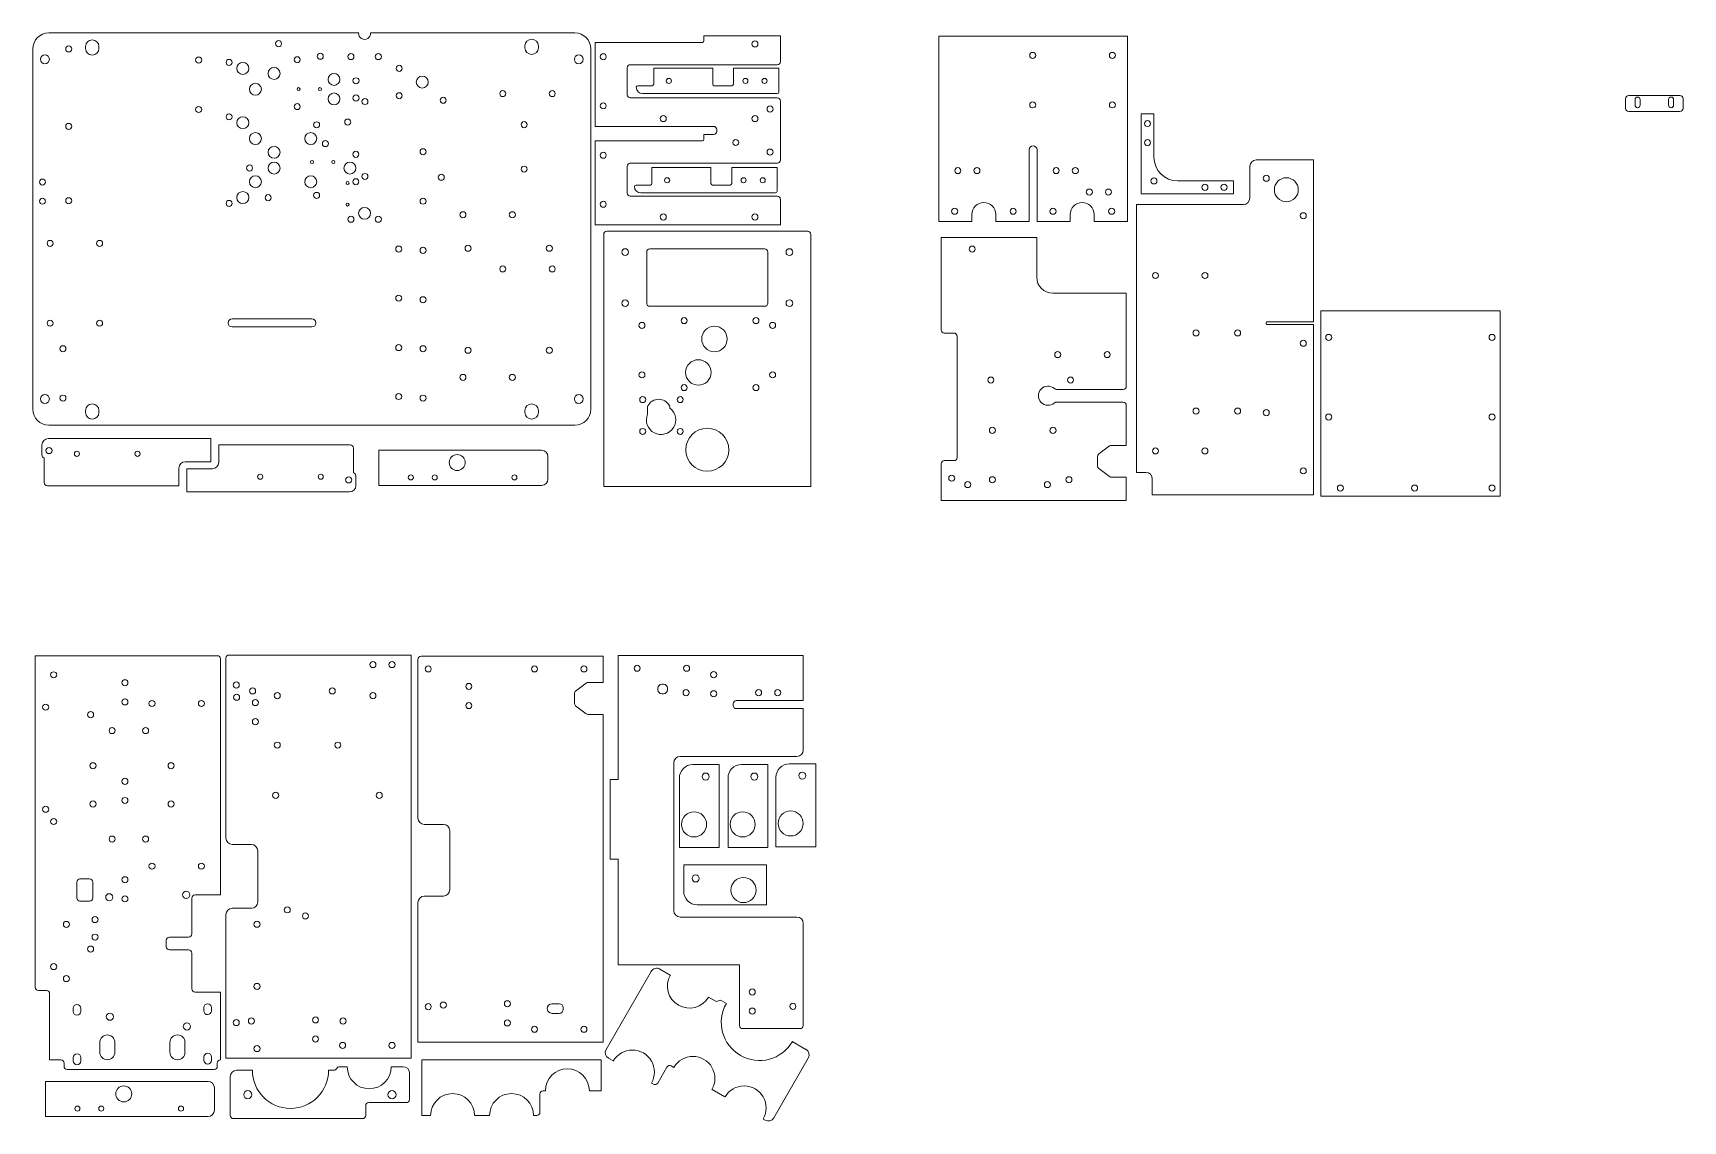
# Model space of a CAD drawing. Header units: millimetres. Extents: x 62 to 1097, y 81 to 763.
import ezdxf

# ---------------------------------------------------------------- set-up
doc = ezdxf.new("R2010")
doc.units = ezdxf.units.MM
doc.layers.add('Visible (ISO)', color=1, linetype='Continuous', lineweight=5, true_color=0xff0000)

msp = doc.modelspace()

# ---------------------------------------------------------------- linework, layer by layer
at = {"layer": 'Visible (ISO)'}
for p, q in [((266.1, 762.9), (71.7, 762.9)), ((401.7, 762.9), (273.6, 762.9)), ((481.7, 757), (414.5, 757)), ((414.5, 757), (414.5, 704.3)), ((482.7, 761), (482.7, 758)), ((530.7, 761), (482.7, 761)), ((530.7, 745), (530.7, 761)), ((748.5, 760.8), (630, 760.8)), ((630, 760.8), (630, 644.6)), ((748.5, 644.6), (748.5, 760.8)), ((61.7, 752.9), (61.7, 526.9)), ((94.7, 753.2), (94.7, 754.4)), ((103.1, 754.4), (103.1, 753.2)), ((370.4, 753.6), (370.4, 754.8)), ((378.8, 754.8), (378.8, 753.6)), ((411.7, 526.9), (411.7, 752.9)), ((434.5, 724.2), (434.5, 741)), ((436.5, 743), (528.7, 743)), ((451.2, 740.8), (451.2, 730.8)), ((488.2, 740.8), (451.2, 740.8)), ((488.2, 730.8), (488.2, 740.8)), ((501.2, 740.8), (501.2, 730.8)), ((529.7, 740.8), (501.2, 740.8)), ((529.7, 725.9), (529.7, 740.8)), ((450.2, 729.8), (441.2, 729.8)), ((444.2, 724.9), (528.7, 724.9)), ((500.2, 729.8), (489.2, 729.8)), ((528.7, 722.2), (436.5, 722.2)), ((530.7, 683.2), (530.7, 720.2)), ((1061, 721.6), (1061, 715.6)), ((1095, 723.6), (1063, 723.6)), ((1066.9, 717.6), (1066.9, 721.1)), ((1070.1, 721.1), (1070.1, 717.6)), ((1087.9, 717.6), (1087.9, 721.1)), ((1091.1, 721.1), (1091.1, 717.6)), ((1097, 715.6), (1097, 721.6)), ((414.5, 704.3), (488.7, 704.3)), ((765, 712.1), (757, 712.1)), ((757, 712.1), (757, 662.1)), ((765, 685.1), (765, 712.1)), ((1063, 713.6), (1095, 713.6)), ((481.7, 695.2), (414.5, 695.2)), ((414.5, 695.2), (414.5, 642.5)), ((482.7, 699.2), (482.7, 696.2)), ((488.7, 699.2), (482.7, 699.2)), ((490.7, 702.3), (490.7, 701.2)), ((686.7, 644.6), (686.7, 689.6)), ((691.7, 689.6), (691.7, 644.6)), ((865.2, 683.3), (829.2, 683.3)), ((865.2, 581.8), (865.2, 683.3)), ((434.5, 662.5), (434.5, 679.2)), ((436.5, 681.2), (528.7, 681.2)), ((450.1, 678.5), (450.1, 668.5)), ((487.1, 678.5), (450.1, 678.5)), ((487.1, 668.5), (487.1, 678.5)), ((500.1, 678.5), (500.1, 668.5)), ((528.6, 678.5), (500.1, 678.5)), ((528.6, 663.6), (528.6, 678.5)), ((825.2, 679.3), (825.2, 659.3)), ((449.1, 667.5), (440.1, 667.5)), ((443.1, 662.6), (527.6, 662.6)), ((499.1, 667.5), (488.1, 667.5)), ((815, 670.1), (780, 670.1)), ((815, 662.1), (815, 670.1)), ((528.7, 660.5), (436.5, 660.5)), ((530.7, 642.5), (530.7, 658.5)), ((821.2, 655.3), (754, 655.3)), ((754, 655.3), (754, 487.3)), ((757, 662.1), (815, 662.1)), ((414.5, 642.5), (530.7, 642.5)), ((630, 644.6), (650.8, 644.6)), ((650.8, 644.6), (650.8, 649.1)), ((665.8, 649.1), (665.8, 644.6)), ((665.8, 644.6), (686.7, 644.6)), ((691.7, 644.6), (712.5, 644.6)), ((712.5, 644.6), (712.5, 649.1)), ((727.5, 649.1), (727.5, 644.6)), ((727.5, 644.6), (748.5, 644.6)), ((419.8, 636.5), (419.8, 478.5)), ((547.8, 638.5), (421.8, 638.5)), ((549.8, 478.5), (549.8, 636.5)), ((631.5, 576.7), (631.5, 634.7)), ((631.5, 634.7), (691.5, 634.7)), ((691.5, 609.7), (691.5, 634.7)), ((446.8, 593.5), (446.8, 625.5)), ((448.8, 627.5), (520.8, 627.5)), ((522.8, 625.5), (522.8, 593.5)), ((520.8, 591.5), (448.8, 591.5)), ((747.7, 599.7), (701.5, 599.7)), ((747.7, 541.4), (747.7, 599.7)), ((186.7, 583.6), (236.7, 583.6)), ((835.5, 580.5), (835.5, 581.3)), ((836, 581.8), (865.2, 581.8)), ((865.2, 580), (836, 580)), ((865.2, 473.3), (865.2, 580)), ((869.7, 588.7), (869.7, 472.5)), ((982.2, 588.7), (869.7, 588.7)), ((982.2, 472.5), (982.2, 588.7)), ((236.7, 578.6), (186.7, 578.6)), ((633.5, 574.7), (639.5, 574.7)), ((641.5, 572.7), (641.5, 496.7)), ((703.9, 539.4), (745.7, 539.4)), ((447.3, 523.8), (447.3, 528.2)), ((461.3, 528.2), (461.3, 527.7)), ((745.7, 531.4), (703.9, 531.4)), ((747.7, 504.3), (747.7, 529.4)), ((94.7, 524.9), (94.7, 526.1)), ((103.1, 526.1), (103.1, 524.9)), ((370.4, 524.9), (370.4, 526.1)), ((378.8, 526.1), (378.8, 524.9)), ((173.3, 508.5), (71.3, 508.5)), ((71.7, 516.9), (401.7, 516.9)), ((173.3, 494), (173.3, 508.5)), ((67.3, 504.5), (67.3, 498.4)), ((260.8, 504.6), (178.3, 504.6)), ((178.3, 504.6), (178.3, 493.6)), ((262.8, 487.1), (262.8, 502.6)), ((278.8, 501.2), (278.8, 479.2)), ((380.8, 501.2), (278.8, 501.2)), ((384.8, 483.2), (384.8, 497.2)), ((729.7, 491.3), (729.7, 497.3)), ((730.5, 498.9), (737.2, 503.9)), ((738.4, 504.3), (747.7, 504.3)), ((68.8, 496.5), (68.8, 481)), ((153.3, 479), (153.3, 490)), ((157.3, 494), (173.3, 494)), ((158.3, 489.6), (158.3, 475.1)), ((174.3, 489.6), (158.3, 489.6)), ((631.5, 492.7), (631.5, 469.7)), ((639.5, 494.7), (633.5, 494.7)), ((737.2, 484.7), (730.5, 489.7)), ((754, 487.3), (760, 487.3)), ((70.8, 479), (153.3, 479)), ((264.3, 479.1), (264.3, 485.2)), ((278.8, 479.2), (380.8, 479.2)), ((419.8, 478.5), (549.8, 478.5)), ((747.7, 484.3), (738.4, 484.3)), ((747.7, 469.7), (747.7, 484.3)), ((764, 483.3), (764, 473.3)), ((158.3, 475.1), (260.3, 475.1)), ((631.5, 469.7), (747.7, 469.7)), ((764, 473.3), (865.2, 473.3)), ((869.7, 472.5), (982.2, 472.5)), ((299, 372.8), (184.8, 372.8)), ((299, 120), (299, 372.8)), ((177.4, 372.4), (63.2, 372.4)), ((63.2, 372.4), (63.2, 164.4)), ((179.4, 222.4), (179.4, 370.4)), ((182.8, 370.8), (182.8, 258)), ((303.2, 370.1), (303.2, 270.6)), ((419.4, 372.1), (305.2, 372.1)), ((419.4, 355.6), (419.4, 372.1)), ((545, 372.5), (428.8, 372.5)), ((428.8, 372.5), (428.8, 294.7)), ((545, 344.2), (545, 372.5)), ((402.2, 350.2), (408.9, 355.2)), ((410.1, 355.6), (419.4, 355.6)), ((456.3, 354.5), (457.3, 354.5)), ((401.4, 342.6), (401.4, 348.6)), ((453.8, 351), (453.8, 352)), ((457.3, 348.5), (456.3, 348.5)), ((459.8, 352), (459.8, 351)), ((501, 341.2), (501, 342.2)), ((503, 344.2), (545, 344.2)), ((408.9, 336), (402.2, 341)), ((419.4, 335.6), (410.1, 335.6)), ((419.4, 130.1), (419.4, 335.6)), ((545, 339.2), (503, 339.2)), ((545, 313.2), (545, 339.2)), ((463.8, 212.5), (463.8, 305.2)), ((467.8, 309.2), (541, 309.2)), ((492.3, 304.1), (475.8, 304.1)), ((492.3, 252.1), (492.3, 304.1)), ((522.8, 304.1), (506.3, 304.1)), ((522.8, 252.1), (522.8, 304.1)), ((552.9, 304.6), (536.4, 304.6)), ((552.9, 252.6), (552.9, 304.6)), ((428.8, 294.7), (423.8, 294.7)), ((423.8, 294.7), (423.8, 244.7)), ((467.3, 295.6), (467.3, 252.1)), ((497.8, 295.6), (497.8, 252.1)), ((527.9, 296.1), (527.9, 252.6)), ((307.2, 266.6), (319.2, 266.6)), ((323.2, 262.6), (323.2, 225.6)), ((186.8, 254), (198.8, 254)), ((202.8, 250), (202.8, 218)), ((467.3, 252.1), (492.3, 252.1)), ((497.8, 252.1), (522.8, 252.1)), ((527.9, 252.6), (552.9, 252.6)), ((423.8, 244.7), (428.8, 244.7)), ((428.8, 244.7), (428.8, 178.5)), ((470, 241.2), (470, 224.7)), ((522, 241.2), (470, 241.2)), ((522, 216.2), (522, 241.2)), ((89.2, 220.4), (89.2, 230.4)), ((91.2, 232.4), (97.2, 232.4)), ((99.2, 230.4), (99.2, 220.4)), ((97.2, 218.4), (91.2, 218.4)), ((161.4, 197.9), (161.4, 220.4)), ((163.4, 222.4), (179.4, 222.4)), ((303.2, 217.6), (303.2, 130.1)), ((319.2, 221.6), (307.2, 221.6)), ((182.8, 210), (182.8, 120)), ((198.8, 214), (186.8, 214)), ((541, 208.5), (467.8, 208.5)), ((478.5, 216.2), (522, 216.2)), ((545, 140.5), (545, 204.5)), ((145.4, 189.9), (145.4, 193.9)), ((147.4, 195.9), (159.4, 195.9)), ((159.4, 187.9), (147.4, 187.9)), ((161.4, 163.4), (161.4, 185.9)), ((428.8, 178.5), (505, 178.5)), ((505, 178.5), (505, 140.5)), ((449.6, 174.4), (421.3, 125.4)), ((461.6, 172.1), (455.1, 175.9)), ((65.2, 162.4), (70.2, 162.4)), ((72.2, 160.4), (72.2, 118.9)), ((179.4, 161.4), (163.4, 161.4)), ((179.4, 118.9), (179.4, 161.4)), ((489.7, 155.9), (485.6, 158.3)), ((496.8, 154.3), (493.9, 156)), ((86.9, 149.2), (86.9, 151.2)), ((91.7, 151.3), (91.7, 149.3)), ((168.9, 149.7), (168.9, 151.7)), ((173.7, 151.7), (173.7, 149.7)), ((387.4, 154.1), (391.9, 154.1)), ((391.9, 148.1), (387.4, 148.1)), ((394.4, 151.6), (394.4, 150.6)), ((507, 138.5), (543, 138.5)), ((103.6, 123.8), (103.6, 129.8)), ((113.1, 129.8), (113.1, 123.8)), ((147.6, 123.8), (147.6, 129.8)), ((157.1, 129.8), (157.1, 123.8)), ((303.2, 130.1), (419.4, 130.1)), ((546.7, 125.5), (538.1, 130.5)), ((72.2, 118.9), (79.2, 118.9)), ((81.2, 116.9), (81.2, 114.9)), ((87, 118.2), (87, 120.2)), ((91.8, 120.3), (91.8, 118.3)), ((169, 118.7), (169, 120.7)), ((173.8, 120.7), (173.8, 118.7)), ((177.4, 114.9), (177.4, 116.9)), ((182.8, 120), (299, 120)), ((258.8, 114.6), (254.1, 114.6)), ((294, 114.6), (286.5, 114.6)), ((418.3, 119), (305.8, 119)), ((305.8, 119), (305.8, 84)), ((418.3, 99.5), (418.3, 119)), ((422.8, 120), (425.8, 118.3)), ((453.7, 104.4), (459.4, 114.4)), ((462.2, 115.1), (463.8, 114.2)), ((526.5, 82.6), (548.1, 120.1)), ((69.6, 105.4), (69.6, 83.4)), ((171.6, 105.4), (69.6, 105.4)), ((83.2, 112.9), (175.4, 112.9)), ((185.5, 108.4), (185.5, 84.1)), ((199.4, 112.4), (189.5, 112.4)), ((250.5, 112.4), (247.1, 112.4)), ((298, 94.1), (298, 110.6)), ((449.7, 104.4), (451, 103.7)), ((175.6, 87.4), (175.6, 101.4)), ((379.8, 86), (379.8, 97.5)), ((381.8, 99.5), (383.2, 99.5)), ((410.9, 99.5), (418.3, 99.5)), ((487.8, 100.3), (495.9, 95.7)), ((69.6, 83.4), (171.6, 83.4)), ((270.5, 84.1), (270.5, 90.1)), ((272.5, 92.1), (296, 92.1)), ((305.8, 84), (311.2, 84)), ((338.9, 84), (348.2, 84)), ((375.9, 84), (377.8, 84)), ((187.5, 82.1), (268.5, 82.1)), ((519.8, 81.8), (521.1, 81.1))]:
    msp.add_line(p, q, dxfattribs=at)
for centre, radius in [((215.8, 756.2), 1.9), ((514.7, 756), 1.9), ((69.2, 746.4), 2.8), ((84.2, 752.9), 1.9), ((165.7, 745.9), 1.9), ((184.8, 744.4), 1.9), ((227.5, 746.1), 1.9), ((242, 748.3), 1.9), ((261.2, 748.1), 1.9), ((278.4, 748.1), 1.9), ((404.2, 746.4), 2.8), ((419.5, 748), 1.9), ((689, 748.8), 1.9), ((739, 748.8), 1.9), ((193.4, 740.7), 3.75), ((213, 737.5), 3.75), ((250.6, 733.8), 3.75), ((291.5, 740.7), 1.9), ((306, 732.1), 3.75), ((201.3, 727.6), 3.75), ((228.4, 727.7), 0.925), ((241.8, 727.7), 0.925), ((250.6, 721.5), 3.75), ((264.4, 732.9), 1.9), ((291.5, 723.5), 1.9), ((356.5, 724.9), 1.9), ((387.5, 724.9), 1.9), ((460.7, 732.8), 1.6), ((508.7, 732.8), 1.6), ((520.7, 732.8), 1.6), ((165.7, 714.9), 1.9), ((227.5, 716.7), 1.9), ((264.4, 722.1), 1.9), ((270, 719.9), 1.9), ((319.1, 720.7), 1.9), ((419.5, 717.2), 1.9), ((524.2, 715.2), 1.9), ((689, 717.8), 1.9), ((739, 717.8), 1.9), ((84.2, 704.3), 1.9), ((184.8, 710.3), 1.9), ((193.4, 706.6), 3.75), ((239.7, 705.3), 1.9), ((259.2, 707), 1.9), ((369.9, 705.4), 1.9), ((457.2, 709.2), 1.9), ((514.7, 709.2), 1.9), ((761, 706.1), 1.9), ((201.3, 696.7), 3.75), ((236, 696.7), 3.75), ((245.2, 693.5), 1.9), ((502.7, 694.2), 1.9), ((761, 694.1), 1.9), ((213, 688.1), 3.75), ((264.3, 686.8), 1.9), ((306.5, 688.4), 1.9), ((419.5, 686.2), 1.9), ((524.2, 688.2), 1.9), ((197.6, 678.2), 1.9), ((201.3, 669.6), 3.75), ((213, 678.2), 3.75), ((236, 669.6), 3.75), ((236.8, 682), 0.925), ((250.2, 682), 0.925), ((260.6, 678.2), 3.75), ((270, 672.9), 1.9), ((317.9, 672.4), 1.9), ((369.9, 677.5), 1.9), ((642, 676.6), 1.9), ((654, 676.6), 1.9), ((703.7, 676.6), 1.9), ((715.7, 676.6), 1.9), ((835.5, 671.8), 1.9), ((67.7, 669.4), 1.9), ((193.4, 659.7), 3.75), ((239.7, 661), 1.9), ((259.1, 668.8), 0.925), ((264.3, 669.6), 1.9), ((459.6, 670.5), 1.6), ((507.6, 670.5), 1.6), ((519.6, 670.5), 1.6), ((724.5, 663.1), 1.9), ((736.5, 663.1), 1.9), ((765, 670.1), 1.9), ((797, 666.1), 1.9), ((809, 666.1), 1.9), ((848.1, 664.6), 7.5), ((67.7, 657.4), 1.9), ((84.2, 657.7), 1.9), ((184.8, 656), 1.9), ((209.3, 659.6), 1.9), ((259.1, 655.3), 0.925), ((269.8, 649.8), 3.75), ((306.5, 657.4), 1.9), ((419.5, 655.5), 1.9), ((640, 651.1), 1.9), ((676.7, 651.1), 1.9), ((701.7, 651.1), 1.9), ((738.5, 651.1), 1.9), ((261.2, 646.1), 1.9), ((278.4, 646.1), 1.9), ((331.5, 648.9), 1.9), ((362.5, 648.9), 1.9), ((457.2, 647.5), 1.9), ((514.7, 647.5), 1.9), ((858.7, 648.3), 1.9), ((72.5, 630.9), 1.9), ((103.5, 630.9), 1.9), ((291.2, 627.4), 1.9), ((306.5, 626.6), 1.9), ((334.7, 627.9), 1.9), ((385.7, 627.9), 1.9), ((433.3, 625.5), 2.1), ((536.3, 625.5), 2.1), ((651, 627.4), 1.9), ((356.5, 614.9), 1.9), ((387.5, 614.9), 1.9), ((766, 610.8), 1.9), ((797, 610.8), 1.9), ((291.2, 596.6), 1.9), ((306.5, 595.6), 1.9), ((433.3, 593.5), 2.1), ((536.3, 593.5), 2.1), ((72.5, 580.9), 1.9), ((103.5, 580.9), 1.9), ((443.8, 579.5), 1.9), ((470.3, 582.5), 1.9), ((515.3, 582.5), 1.9), ((525.8, 579.5), 1.9), ((489.3, 571), 8), ((791.5, 574.8), 1.9), ((817.5, 574.8), 1.9), ((858.7, 568.3), 1.9), ((874.7, 572), 1.9), ((977.2, 572), 1.9), ((80.5, 564.9), 1.9), ((291.2, 565.6), 1.9), ((306.5, 564.9), 1.9), ((334.7, 563.9), 1.9), ((385.7, 563.9), 1.9), ((704.7, 561.2), 1.9), ((735.7, 561.2), 1.9), ((331.5, 546.9), 1.9), ((362.5, 546.9), 1.9), ((443.8, 548.5), 1.9), ((479.2, 550), 8), ((525.8, 548.5), 1.9), ((470.3, 540.5), 1.9), ((515.3, 540.5), 1.9), ((662.7, 545.2), 1.9), ((712.7, 545.2), 1.9), ((69.2, 533.4), 2.8), ((80.5, 533.9), 1.9), ((291.2, 534.9), 1.9), ((306.5, 533.9), 1.9), ((404.2, 533.4), 2.8), ((444.3, 533), 1.9), ((467.8, 533), 1.9), ((791.5, 525.8), 1.9), ((817.5, 525.8), 1.9), ((835.5, 524.8), 1.9), ((874.7, 522), 1.9), ((977.2, 522), 1.9), ((444.3, 513), 1.9), ((467.8, 513), 1.9), ((484.8, 501.5), 13.5), ((663.7, 513.7), 1.9), ((701.7, 513.7), 1.9), ((71.8, 501), 1.9), ((89.3, 499), 1.6), ((127.3, 499), 1.6), ((327.9, 493.5), 5), ((766, 500.8), 1.9), ((797, 500.8), 1.9), ((858.7, 488.3), 1.9), ((204.3, 484.6), 1.6), ((242.3, 484.6), 1.6), ((259.8, 482.6), 1.9), ((298.8, 484.2), 1.6), ((313.8, 484.2), 1.6), ((363.8, 484.2), 1.6), ((638.2, 483.7), 1.9), ((648.2, 479.7), 1.9), ((663.7, 482.7), 1.9), ((698.2, 479.7), 1.9), ((711.7, 482.7), 1.9), ((882, 477.5), 1.9), ((928.6, 477.5), 1.9), ((977.2, 477.5), 1.9), ((275, 366.8), 1.9), ((287, 366.8), 1.9), ((309.7, 364.1), 1.9), ((376.4, 364.1), 1.9), ((407.4, 364.1), 1.9), ((440.8, 364.5), 1.9), ((471.8, 364.5), 1.9), ((488.8, 360.5), 1.9), ((74.7, 360.4), 1.9), ((119.4, 355.4), 1.9), ((189.3, 354), 1.9), ((199.5, 350.3), 1.9), ((249.5, 350.3), 1.9), ((335.2, 353.1), 1.9), ((69.7, 340.1), 1.9), ((119.4, 343.4), 1.9), ((136.4, 342.4), 1.9), ((167.4, 342.4), 1.9), ((189.5, 346.3), 1.9), ((201.3, 343), 1.9), ((215, 347.3), 1.9), ((275, 347.3), 1.9), ((335.2, 341.1), 1.9), ((471.5, 349.2), 1.9), ((488.8, 348.5), 1.9), ((517, 349.2), 1.9), ((529, 349.2), 1.9), ((97.9, 335.4), 1.9), ((201.3, 331), 1.9), ((111.4, 325.4), 1.9), ((132.4, 325.4), 1.9), ((215, 316.3), 1.9), ((253, 316.3), 1.9), ((99.4, 303.4), 1.9), ((148.4, 303.4), 1.9), ((119.4, 293.6), 1.9), ((483.8, 296.6), 2.2), ((514.3, 296.6), 2.2), ((544.4, 297.2), 2.2), ((99.4, 279.4), 1.9), ((119.4, 281.6), 1.9), ((148.4, 279.4), 1.9), ((214, 284.8), 1.9), ((279, 284.8), 1.9), ((69.7, 276.1), 1.9), ((74.7, 268.4), 1.9), ((476.5, 266.6), 7.88), ((507, 266.6), 7.88), ((537.1, 267.2), 7.88), ((111.4, 257.4), 1.9), ((132.4, 257.4), 1.9), ((136.4, 240.4), 1.9), ((167.4, 240.4), 1.9), ((119.4, 231.9), 1.9), ((477.5, 232.7), 2.2), ((507.5, 225.4), 7.88), ((109.6, 220.9), 2.25), ((119.4, 219.9), 1.9), ((157.9, 222.4), 2.25), ((100.7, 206.9), 1.9), ((221.3, 213), 1.9), ((232.7, 209.2), 1.9), ((82.7, 203.9), 1.9), ((100.7, 195.9), 1.9), ((202.3, 204), 1.9), ((97.9, 188.4), 1.9), ((74.7, 177.4), 1.9), ((82.7, 169.9), 1.9), ((202.3, 165), 1.9), ((359.4, 154.1), 1.9), ((513, 161.5), 1.9), ((110, 146), 2.25), ((198.8, 143.3), 1.9), ((239, 144), 1.9), ((256.3, 143.3), 1.9), ((309.7, 152.3), 1.9), ((319.2, 153.3), 1.9), ((513, 149.5), 1.9), ((538.5, 152.5), 1.9), ((158.3, 139.9), 2.25), ((189.3, 142.3), 1.9), ((359.4, 142.1), 1.9), ((376.4, 138.1), 1.9), ((407.4, 138.1), 1.9), ((202.3, 126), 1.9), ((239, 132), 1.9), ((256, 128), 1.9), ((287, 128), 1.9), ((118.7, 97.6), 5), ((196.5, 97.1), 2.55), ((287, 97.1), 2.55), ((89.6, 88.4), 1.6), ((104.6, 88.4), 1.6), ((154.6, 88.4), 1.6)]:
    msp.add_circle(centre, radius, dxfattribs=at)
for centre, radius, start, end in [((71.7, 752.9), 10, 90, 180), ((98.9, 754.4), 4.2, 0, 180), ((269.8, 762.6), 3.75, 176.499, 3.501), ((374.6, 754.8), 4.2, 0, 180), ((401.7, 752.9), 10, 0, 90), ((481.7, 758), 1, 270, 0), ((98.9, 753.2), 4.2, 180, 0), ((374.6, 753.6), 4.2, 180, 0), ((436.5, 741), 2, 90, 180), ((528.7, 745), 2, 270, 0), ((441.2, 728.8), 1, 90, 178.0899), ((444.2, 728.9), 4, 180.955, 270), ((450.2, 730.8), 1, 270, 0), ((489.2, 730.8), 1, 180, 270), ((500.2, 730.8), 1, 270, 0), ((528.7, 725.9), 1, 270, 0), ((436.5, 724.2), 2, 180, 270), ((528.7, 720.2), 2, 0, 90), ((1063, 721.6), 2, 90, 180), ((1063, 715.6), 2, 180, 270), ((1068.5, 721.1), 1.6, 0, 180), ((1068.5, 717.6), 1.6, 180, 0), ((1089.5, 721.1), 1.6, 0, 180), ((1089.5, 717.6), 1.6, 180, 0), ((1095, 721.6), 2, 0, 90), ((1095, 715.6), 2, 270, 0), ((488.7, 702.3), 2, 0, 90), ((481.7, 696.2), 1, 270, 0), ((488.7, 701.2), 2, 270, 0), ((689.2, 689.6), 2.52, 0, 180), ((780, 685.1), 15, 180, 270), ((829.2, 679.3), 4, 90, 180), ((436.5, 679.2), 2, 90, 180), ((528.7, 683.2), 2, 270, 0), ((440.1, 666.5), 1, 90, 178.0899), ((443.1, 666.6), 4, 180.955, 270), ((449.1, 668.5), 1, 270, 0), ((488.1, 668.5), 1, 180, 270), ((499.1, 668.5), 1, 270, 0), ((527.6, 663.6), 1, 270, 0), ((436.5, 662.5), 2, 180, 270), ((528.7, 658.5), 2, 0, 90), ((658.3, 649.1), 7.5, 0, 180), ((720, 649.1), 7.5, 0, 180), ((821.2, 659.3), 4, 270, 0), ((421.8, 636.5), 2, 90, 180), ((547.8, 636.5), 2, 0, 90), ((448.8, 625.5), 2, 90, 180), ((520.8, 625.5), 2, 0, 90), ((701.5, 609.7), 10, 180, 270), ((448.8, 593.5), 2, 180, 270), ((520.8, 593.5), 2, 270, 0), ((186.7, 581.1), 2.53, 90, 270), ((236.7, 581.1), 2.53, 270, 90), ((836, 581.3), 0.5, 90, 180), ((836, 580.5), 0.5, 180, 270), ((633.5, 576.7), 2, 180, 270), ((639.5, 572.7), 2, 0, 90), ((698.6, 535.4), 6, 48.5904, 311.4096), ((703.9, 541.4), 2, 228.5904, 270), ((745.7, 541.4), 2, 270, 0), ((98.9, 526.1), 4.2, 0, 180), ((374.6, 526.1), 4.2, 0, 180), ((449.3, 528.2), 2, 154.8118, 180), ((454.3, 525.5), 7.7, 28.0681, 152.177), ((459.3, 528.2), 2, 0, 26.2079), ((703.9, 529.4), 2, 90, 131.4096), ((745.7, 529.4), 2, 0, 90), ((71.7, 526.9), 10, 180, 270), ((98.9, 524.9), 4.2, 180, 0), ((374.6, 524.9), 4.2, 180, 0), ((401.7, 526.9), 10, 270, 0), ((455.8, 520.3), 9.2, 157.505, 53.2856), ((71.3, 504.5), 4, 90, 180), ((69.3, 498.4), 2, 180, 255.5225), ((260.8, 502.6), 2, 0, 90), ((380.8, 497.2), 4, 0, 90), ((731.7, 497.3), 2, 126.8699, 180), ((738.4, 502.3), 2, 90, 126.8699), ((157.3, 490), 4, 90, 180), ((174.3, 493.6), 4, 270, 0), ((262.3, 485.2), 2, 0, 75.5225), ((633.5, 492.7), 2, 90, 180), ((639.5, 496.7), 2, 270, 0), ((731.7, 491.3), 2, 180, 233.1301), ((760, 483.3), 4, 0, 90), ((70.8, 481), 2, 180, 270), ((260.3, 479.1), 4, 270, 0), ((380.8, 483.2), 4, 270, 0), ((738.4, 486.3), 2, 233.1301, 270), ((184.8, 370.8), 2, 90, 180), ((177.4, 370.4), 2, 0, 90), ((305.2, 370.1), 2, 90, 180), ((410.1, 353.6), 2, 90, 126.8699), ((456.3, 352), 2.5, 90, 180), ((457.3, 352), 2.5, 0, 90), ((403.4, 348.6), 2, 126.8699, 180), ((403.4, 342.6), 2, 180, 233.1301), ((456.3, 351), 2.5, 180, 270), ((457.3, 351), 2.5, 270, 0), ((503, 342.2), 2, 90, 180), ((410.1, 337.6), 2, 233.1301, 270), ((503, 341.2), 2, 180, 270), ((541, 313.2), 4, 270, 0), ((467.8, 305.2), 4, 90, 180), ((475.8, 295.6), 8.5, 90, 180), ((506.3, 295.6), 8.5, 90, 180), ((536.4, 296.1), 8.5, 90, 180), ((307.2, 270.6), 4, 180, 270), ((319.2, 262.6), 4, 0, 90), ((186.8, 258), 4, 180, 270), ((198.8, 250), 4, 0, 90), ((91.2, 230.4), 2, 90, 180), ((97.2, 230.4), 2, 0, 90), ((91.2, 220.4), 2, 180, 270), ((97.2, 220.4), 2, 270, 0), ((163.4, 220.4), 2, 90, 180), ((198.8, 218), 4, 270, 0), ((307.2, 217.6), 4, 90, 180), ((319.2, 225.6), 4, 270, 0), ((478.5, 224.7), 8.5, 180, 270), ((186.8, 210), 4, 90, 180), ((467.8, 212.5), 4, 180, 270), ((541, 204.5), 4, 0, 90), ((159.4, 197.9), 2, 270, 0), ((147.4, 193.9), 2, 90, 180), ((147.4, 189.9), 2, 180, 270), ((159.4, 185.9), 2, 0, 90), ((453.1, 172.4), 4, 60, 150), ((473.6, 165.2), 13.8, 150, 330), ((65.2, 164.4), 2, 180, 270), ((70.2, 160.4), 2, 0, 90), ((163.4, 163.4), 2, 180, 270), ((490.7, 157.6), 2, 240, 303.2563), ((492.9, 154.3), 2, 60, 123.2563), ((89.3, 151.3), 2.4, 0.3074, 180.3074), ((89.3, 149.3), 2.4, 180.3074, 0.3074), ((171.3, 151.7), 2.4, 0.3074, 180.3074), ((171.3, 149.7), 2.4, 180.3074, 0.3074), ((387.4, 151.1), 3, 90, 270), ((391.9, 151.6), 2.5, 0, 90), ((391.9, 150.6), 2.5, 270, 0), ((517.5, 142.4), 23.9, 150, 330), ((108.4, 129.8), 4.75, 0, 180), ((152.4, 129.8), 4.75, 0, 180), ((507, 140.5), 2, 180, 270), ((543, 140.5), 2, 270, 0), ((424.8, 123.4), 4, 150, 240), ((437.8, 111.3), 13.8, 330, 150), ((544.7, 122.1), 4, 330, 60), ((79.2, 116.9), 2, 0, 90), ((83.2, 114.9), 2, 180, 270), ((89.4, 120.3), 2.4, 0.3074, 180.3074), ((89.4, 118.3), 2.4, 180.3074, 0.3074), ((108.4, 123.8), 4.75, 180, 0), ((152.4, 123.8), 4.75, 180, 0), ((171.4, 120.7), 2.4, 0.3074, 180.3074), ((171.4, 118.7), 2.4, 180.3074, 0.3074), ((175.4, 114.9), 2, 270, 0), ((179.4, 116.9), 2, 90, 180), ((254.1, 112.6), 2, 90, 153.2563), ((272.7, 114.6), 13.8, 180, 0), ((294, 110.6), 4, 0, 90), ((461.2, 113.4), 2, 60, 150), ((475.8, 107.3), 13.8, 330, 150), ((171.6, 101.4), 4, 0, 90), ((189.5, 108.4), 4, 90, 180), ((223.3, 112.4), 23.9, 180, 0), ((250.5, 114.4), 2, 270, 333.2563), ((397, 99.5), 13.8, 0, 180), ((452, 105.4), 2, 240, 330), ((296, 94.1), 2, 270, 0), ((325, 84), 13.8, 0, 180), ((362, 84), 13.8, 0, 180), ((381.8, 97.5), 2, 90, 180), ((507.9, 88.8), 13.8, 330, 150), ((171.6, 87.4), 4, 270, 0), ((187.5, 84.1), 2, 180, 270), ((268.5, 84.1), 2, 270, 0), ((272.5, 90.1), 2, 90, 180), ((377.8, 86), 2, 270, 0), ((523.1, 84.6), 4, 240, 330)]:
    msp.add_arc(centre, radius, start, end, dxfattribs=at)

doc.saveas('drawing.dxf')
